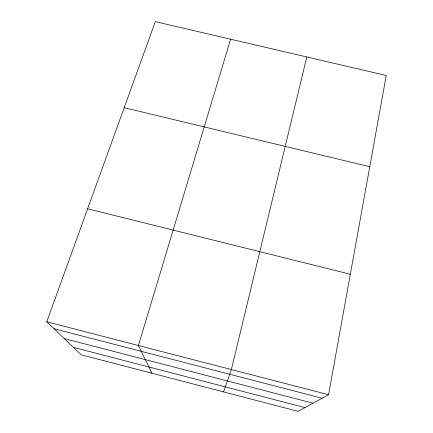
<?xml version="1.0" encoding="UTF-8"?>
<svg xmlns="http://www.w3.org/2000/svg" width="433" height="433" viewBox="0 0 433 433"><rect width="100%" height="100%" fill="white"/><g stroke="black" fill="none" stroke-linecap="round" stroke-linejoin="round"><path stroke-width="0.65" d="M328.577 394.717L386.241 75.488L155.312 21.65L46.759 321.789L81.128 354.773L298.158 411.35L328.577 394.717L46.759 321.789M306.797 56.967L231.368 369.56L223.542 391.897M230.61 39.203L138.398 345.502L151.94 373.235M124.195 107.682L369.76 166.721M87.628 208.798L350.34 274.235M53.973 328.712L322.168 398.225M64.236 338.563L313.07 403.199M73.383 347.336L304.989 407.615"/></g></svg>
